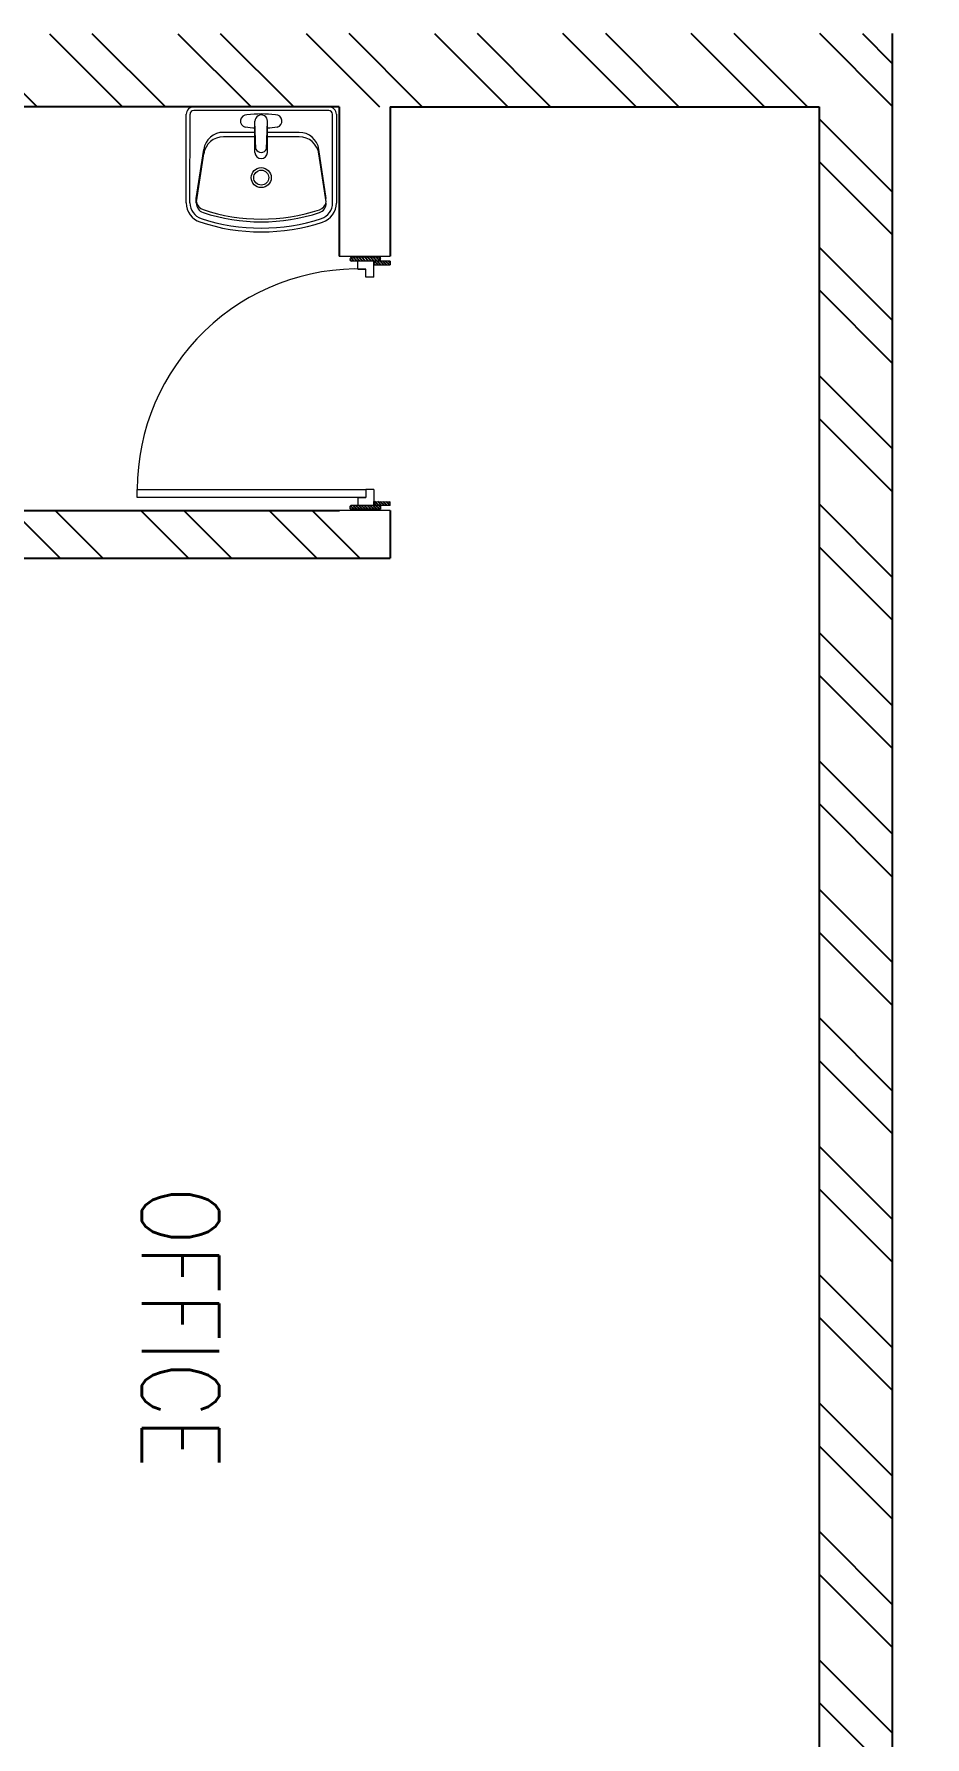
# Model space of a CAD drawing. Header units: metres. Extents: x 29392 to 32022, y 3934 to 33962.
# Drawn here: x 29476.54 to 29479.35, y 4309.8 to 4315.16 of the extents above; entities that cross this region are included whole.
import ezdxf

# ---------------------------------------------------------------- set-up
doc = ezdxf.new("R2010")
doc.units = ezdxf.units.M
doc.linetypes.add('DASHED2', pattern=[9.525, 6.35, -3.175])
for name, color, linetype, lineweight in [('DOOR', 7, 'Continuous', 20), ('finiture', 7, 'Continuous', 20), ('text', 7, 'Continuous', 5)]:
    doc.layers.add(name, color=color, linetype=linetype, lineweight=lineweight)
doc.styles.add('DIM_FONT', font='SIMPLEX', dxfattribs={"width": 0.8})
pattern_1 = [(315, (28562.76272, 4702.1576), (0.20205576, 0.20205576), []), (315, (28562.76272, 4702.0229), (0.20205576, 0.20205576), [])]

msp = doc.modelspace()

# ---------------------------------------------------------------- hatches: boundary and pattern name
h = msp.add_hatch()
h.set_pattern_fill('ANSI32', color=256, scale=0.03, angle=-90)
h.set_pattern_definition(pattern_1)
h.paths.add_polyline_path([(29475.431, 4309.0972), (29475.4309, 4309.3273), (29479.0128, 4309.3279), (29479.0128, 4314.9272), (29479.0128, 4315.1579), (29479.2428, 4315.158), (29479.2427, 4309.0969)])
h = msp.add_hatch()
h.set_pattern_fill('ANSI32', color=256, scale=0.03, angle=-90)
h.set_pattern_definition(pattern_1)
h.paths.add_polyline_path([(29476.2253, 4314.9272), (29476.2253, 4315.1573), (29479.0128, 4315.1579), (29479.0128, 4314.9272)])
h = msp.add_hatch()
h.set_pattern_fill('ANSI32', color=256, scale=0.03, angle=-90)
h.set_pattern_definition(pattern_1)
h.paths.add_polyline_path([(29474.8157, 4311.5262), (29474.8168, 4314.5562), (29475.0521, 4314.5562), (29475.0525, 4313.6563), (29477.6622, 4313.6562), (29477.6622, 4313.5062), (29475.0525, 4313.5063), (29475.0533, 4311.5262)])
h = msp.add_hatch()
h.set_pattern_fill('ANSI31', color=256, scale=0.002, angle=269.9774)
h.set_pattern_definition([(314.9774053, (29411.61397, 4466.5657154), (0.0044918984, 0.00448835702), [])])
h.paths.add_polyline_path([(29477.5415, 4314.4418, -1), (29477.5415, 4314.4538), (29477.6324, 4314.4537), (29477.6324, 4314.4417)])
h.paths.add_polyline_path([(29477.6106, 4314.4297), (29477.6107, 4314.4417), (29477.6324, 4314.4417), (29477.6625, 4314.4417), (29477.6625, 4314.4297)])
h.paths.add_polyline_path([(29477.5411, 4313.6608, -1), (29477.5412, 4313.6728), (29477.6321, 4313.6728), (29477.6321, 4313.6608)])
h.paths.add_polyline_path([(29477.6104, 4313.6728), (29477.6104, 4313.6848), (29477.6622, 4313.6847), (29477.6622, 4313.6727)])
at = {"layer": 'text'}
h = msp.add_hatch(dxfattribs=at)
h.set_pattern_fill('ANSI31', color=256, scale=0.49)
h.set_pattern_definition([(45, (342.1382, 244.0105), (-1.100081375, 1.100081375), [])])
h.paths.add_polyline_path([(29489.1114, 4338.94), (29458.2937, 4329.4376), (29457.4852, 4324.6856), (29461.7889, 4326.247), (29476.3262, 4331.5208, -0.525377), (29487.824, 4323.3707), (29487.4027, 4293.7347, -0.426651), (29480.4551, 4287.2618), (29450.998, 4286.5577), (29450.6681, 4284.6188), (29488.3796, 4285.996), (29488.5161, 4295.8715)])

# ---------------------------------------------------------------- linework, layer by layer
for p, q in [((29479.2428, 4315.158), (29479.2427, 4309.0969)), ((29477.502, 4314.9273), (29475.052, 4314.9263)), ((29477.502, 4314.9273), (29477.5022, 4314.4573)), ((29477.6627, 4314.9272), (29477.6625, 4314.4572)), ((29477.6627, 4314.9272), (29479.0128, 4314.9272)), ((29479.0128, 4314.9272), (29479.0128, 4309.3279)), ((29475.0525, 4313.6563), (29477.5025, 4313.6573)), ((29477.6622, 4313.6572), (29477.6621, 4313.5073)), ((29475.0525, 4313.5063), (29477.6621, 4313.5073))]:
    msp.add_line(p, q)
at = {"layer": 'DOOR'}
for p, q in [((29477.5022, 4314.4573), (29477.6625, 4314.4572)), ((29477.6324, 4314.4537), (29477.5415, 4314.4538)), ((29477.6625, 4314.4417), (29477.5415, 4314.4418)), ((29477.5606, 4314.4168), (29477.5607, 4314.4418)), ((29477.5606, 4314.4168), (29477.5856, 4314.4167)), ((29477.5856, 4314.3917), (29477.5856, 4314.4167)), ((29477.6106, 4314.3917), (29477.6107, 4314.4417)), ((29477.6107, 4314.4417), (29477.6106, 4314.4297)), ((29477.6106, 4314.4297), (29477.6625, 4314.4297)), ((29477.6324, 4314.4417), (29477.6324, 4314.4537)), ((29477.6625, 4314.4417), (29477.6625, 4314.4297)), ((29477.6106, 4314.3917), (29477.5856, 4314.3917)), ((29476.8664, 4313.6981), (29476.8664, 4313.7231)), ((29476.8664, 4313.7231), (29477.5854, 4313.7228)), ((29477.6104, 4313.7228), (29477.5854, 4313.7228)), ((29477.5854, 4313.7228), (29477.5854, 4313.6978)), ((29477.6104, 4313.7228), (29477.6104, 4313.6728)), ((29477.5854, 4313.6978), (29476.8664, 4313.6981)), ((29477.6622, 4313.6572), (29477.5025, 4313.6573)), ((29477.6321, 4313.6608), (29477.5411, 4313.6608)), ((29477.6622, 4313.6727), (29477.5412, 4313.6728)), ((29477.5604, 4313.6978), (29477.5604, 4313.6728)), ((29477.5604, 4313.6978), (29477.5854, 4313.6978)), ((29477.6104, 4313.6728), (29477.6104, 4313.6848)), ((29477.6104, 4313.6848), (29477.6622, 4313.6847)), ((29477.6321, 4313.6728), (29477.6321, 4313.6608)), ((29477.6622, 4313.6727), (29477.6622, 4313.6847))]:
    msp.add_line(p, q, dxfattribs=at)
at = {"layer": 'DOOR', "linetype": 'DASHED2'}
msp.add_arc((29477.5608, 4313.7228), 0.6944, 87.9479, 179.9774, dxfattribs=at)
at = {"layer": 'DOOR'}
for centre in [(29477.5415, 4314.4478), (29477.5411, 4313.6668)]:
    msp.add_arc(centre, 0.006, 89.9774, 269.9774, dxfattribs=at)
at = {"layer": 'finiture'}
for p, q in [((29477.0205, 4314.6247), (29477.0206, 4314.9039)), ((29477.0323, 4314.6247), (29477.0324, 4314.9039)), ((29477.0442, 4314.9275), (29477.4694, 4314.9273)), ((29477.4694, 4314.9155), (29477.0442, 4314.9157)), ((29477.4811, 4314.6245), (29477.4812, 4314.9037)), ((29477.493, 4314.9037), (29477.4929, 4314.6245)), ((29477.2368, 4314.8469), (29477.1377, 4314.847)), ((29477.2368, 4314.7839), (29477.2369, 4314.8823)), ((29477.2395, 4314.7937), (29477.2369, 4314.8817)), ((29477.2736, 4314.7937), (29477.2762, 4314.8817)), ((29477.2762, 4314.7839), (29477.2762, 4314.8823)), ((29477.3758, 4314.8469), (29477.2762, 4314.8469)), ((29477.052, 4314.6387), (29477.0754, 4314.7934)), ((29477.2368, 4314.8329), (29477.1377, 4314.8329)), ((29477.2368, 4314.7839), (29477.2368, 4314.7839)), ((29477.3758, 4314.8329), (29477.2762, 4314.8329)), ((29477.2762, 4314.7839), (29477.2762, 4314.7839)), ((29477.2762, 4314.7839), (29477.2762, 4314.7839)), ((29477.4614, 4314.6386), (29477.4381, 4314.7933)), ((29477.0525, 4314.628), (29477.0754, 4314.7794)), ((29477.4609, 4314.6279), (29477.4381, 4314.7793)), ((29477.2241, 4314.7047), (29477.225, 4314.7047)), ((29477.052, 4314.6247), (29477.052, 4314.6387))]:
    msp.add_line(p, q, dxfattribs=at)
for radius in [0.0315, 0.0236]:
    msp.add_circle((29477.2565, 4314.7044), radius, dxfattribs=at)
for centre, radius, start, end in [((29477.0442, 4314.9039), 0.0236, 89.9774, 179.9774), ((29477.0442, 4314.9039), 0.0118, 89.9774, 179.9774), ((29477.2108, 4314.8823), 0.0197, 87.418, 256.4577), ((29477.2565, 4314.8823), 0.0197, 358.2664, 181.6884), ((29477.3023, 4314.8823), 0.0197, 283.4971, 92.5368), ((29477.4694, 4314.9037), 0.0236, 359.9774, 89.9774), ((29477.4694, 4314.9037), 0.0118, 359.9774, 89.9774), ((29477.1377, 4314.784), 0.063, 89.9774, 171.3788), ((29477.3758, 4314.7839), 0.063, 8.5761, 89.9774), ((29477.1377, 4314.77), 0.063, 89.9774, 171.3788), ((29477.2565, 4314.7839), 0.0197, 179.9774, 359.9774), ((29477.2565, 4314.8036), 0.0197, 209.9774, 329.9774), ((29477.3758, 4314.7699), 0.063, 8.5761, 89.9774), ((29477.0835, 4314.6247), 0.063, 179.9774, 251.6597), ((29477.0835, 4314.6247), 0.0512, 179.9774, 251.6597), ((29477.0835, 4314.6247), 0.0315, 179.9774, 251.6597), ((29477.0835, 4314.6336), 0.0315, 190.2236, 251.6597), ((29477.4299, 4314.6335), 0.0315, 288.2951, 349.7312), ((29477.4299, 4314.6245), 0.0315, 288.2951, 359.9774), ((29477.4299, 4314.6245), 0.0512, 288.2951, 359.9774), ((29477.4299, 4314.6245), 0.063, 288.2951, 359.9774), ((29477.2569, 4315.1479), 0.6024, 251.6597, 288.2951), ((29477.2569, 4315.1568), 0.5827, 251.6597, 288.2951), ((29477.2569, 4315.1479), 0.5827, 251.6597, 288.2951), ((29477.2569, 4315.1479), 0.6142, 251.6597, 288.2951)]:
    msp.add_arc(centre, radius, start, end, dxfattribs=at)
msp.add_ellipse((29477.2565, 4314.6954), major_axis=(0.2711, -0.0001), ratio=0.772596, start_param=1.404491, end_param=1.737102, dxfattribs=at)
at = {"layer": 'finiture', "extrusion": (0, 0, -1)}
for start_param, end_param in [(1.641045, 1.75764), (1.383953, 1.500547)]:
    msp.add_ellipse((29477.2566, 4315.069), major_axis=(0.2711, -0.0001), ratio=0.772596, start_param=start_param, end_param=end_param, dxfattribs=at)

# ---------------------------------------------------------------- texts
at = {"insert": (29477.1246, 4311.8079), "char_height": 0.243564, "attachment_point": 1, "rotation": 270, "style": 'DIM_FONT'}
msp.add_mtext_dynamic_manual_height_columns('\\pi0.27854;OFFICE', width=1.484951, gutter_width=1, heights=[0], dxfattribs=at)

doc.saveas('drawing.dxf')
